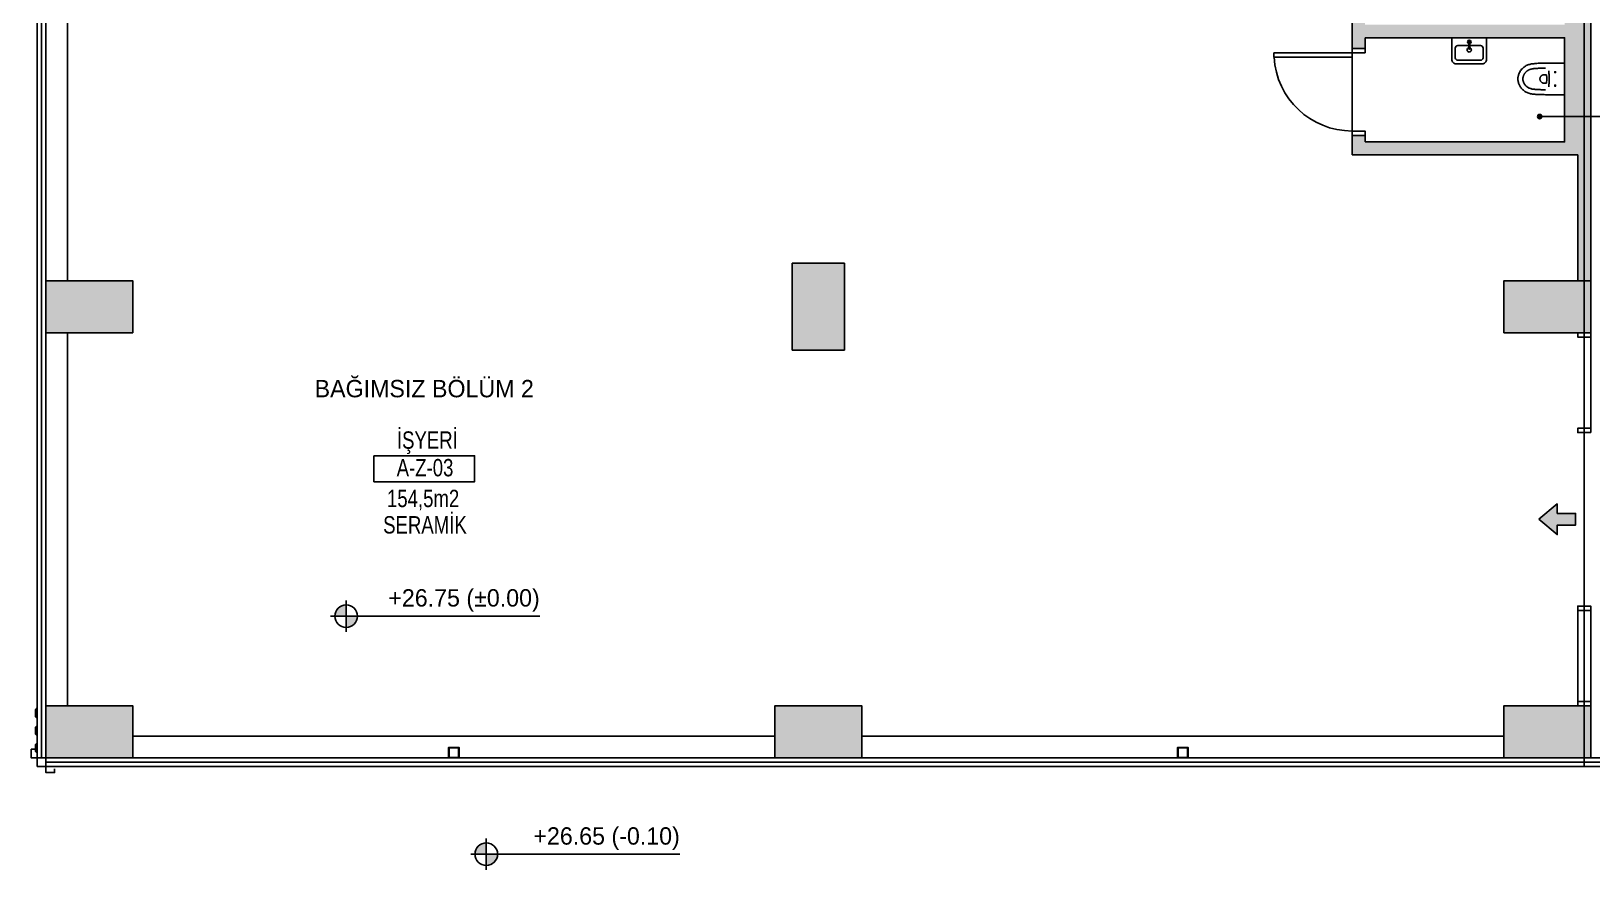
# Model space of a CAD drawing. Header units: centimetres. Extents: x -277999 to 283551, y -705288 to -693449.
# Drawn here: x 259930 to 261728, y -700184 to -699218 of the extents above; entities that cross this region are included whole.
import ezdxf
from ezdxf.enums import TextEntityAlignment as Align

# ---------------------------------------------------------------- set-up
doc = ezdxf.new("R2010")
doc.units = ezdxf.units.CM
doc.layers.add('A-DOOR', color=193, linetype='Continuous')
doc.layers.add('MKDU0', color=8, linetype='Continuous')

msp = doc.modelspace()

# ---------------------------------------------------------------- hatches: boundary and pattern name
at = {"layer": 'MKDU0'}
h = msp.add_hatch(dxfattribs=at)
h.set_pattern_fill('ANSI33')
h.paths.add_polyline_path([(260866.6, -698635.4), (260806.6, -698635.4), (260806.6, -698535.4), (260866.6, -698535.4), (260866.6, -698635.4)])
h.paths.add_polyline_path([(259946.6, -698615.4), (259946.6, -698555.4), (260046.6, -698555.4), (260046.6, -698615.4), (259946.6, -698615.4)])
h.paths.add_polyline_path([(261626.6, -698615.4), (261626.6, -698555.4), (261726.6, -698555.4), (261726.6, -698615.4), (261626.6, -698615.4)])
h.paths.add_polyline_path([(260866.6, -699585.4), (260806.6, -699585.4), (260806.6, -699485.4), (260866.6, -699485.4), (260866.6, -699585.4)])
h.paths.add_polyline_path([(260866.6, -699110.4), (260806.6, -699110.4), (260806.6, -699010.4), (260866.6, -699010.4), (260866.6, -699110.4)])
h.paths.add_polyline_path([(260866.6, -697685.4), (260806.6, -697685.4), (260806.6, -697585.4), (260866.6, -697585.4), (260866.6, -697685.4)])
h.paths.add_polyline_path([(260866.6, -697210.4), (260806.6, -697210.4), (260806.6, -697110.4), (260866.6, -697110.4), (260866.6, -697210.4)])
h.paths.add_polyline_path([(260866.6, -696735.4), (260806.6, -696735.4), (260806.6, -696635.4), (260866.6, -696635.4), (260866.6, -696735.4)])
h.paths.add_polyline_path([(260866.6, -695785.4), (260806.6, -695785.4), (260806.6, -695685.4), (260866.6, -695685.4), (260866.6, -695785.4)])
h.paths.add_polyline_path([(260866.6, -695310.4), (260806.6, -695310.4), (260806.6, -695210.4), (260866.6, -695210.4), (260866.6, -695310.4)])
h.paths.add_polyline_path([(260866.6, -694835.4), (260806.6, -694835.4), (260806.6, -694735.4), (260866.6, -694735.4), (260866.6, -694835.4)])
h.paths.add_polyline_path([(259946.6, -700055.4), (259946.6, -699995.4), (260046.6, -699995.4), (260046.6, -700055.4), (259946.6, -700055.4)])
h.paths.add_polyline_path([(260786.6, -700055.4), (260786.6, -699995.4), (260886.6, -699995.4), (260886.6, -700055.4), (260786.6, -700055.4)])
h.paths.add_polyline_path([(261626.6, -700055.4), (261626.6, -699995.4), (261726.6, -699995.4), (261726.6, -700055.4), (261626.6, -700055.4)])
h.paths.add_polyline_path([(259946.6, -699565.4), (259946.6, -699505.4), (260046.6, -699505.4), (260046.6, -699565.4), (259946.6, -699565.4)])
h.paths.add_polyline_path([(261626.6, -699565.4), (261626.6, -699505.4), (261726.6, -699505.4), (261726.6, -699565.4), (261626.6, -699565.4)])
h.paths.add_polyline_path([(259946.6, -699090.4), (259946.6, -699030.4), (260046.6, -699030.4), (260046.6, -699090.4), (259946.6, -699090.4)])
h.paths.add_polyline_path([(261626.6, -699090.4), (261626.6, -699030.4), (261726.6, -699030.4), (261726.6, -699090.4), (261626.6, -699090.4)])
h.paths.add_polyline_path([(259946.6, -698140.4), (259946.6, -698080.4), (260046.6, -698080.4), (260046.6, -698140.4), (259946.6, -698140.4)])
h.paths.add_polyline_path([(260786.6, -698140.4), (260786.6, -698080.4), (260886.6, -698080.4), (260886.6, -698140.4), (260786.6, -698140.4)])
h.paths.add_polyline_path([(261626.6, -698140.4), (261626.6, -698080.4), (261726.6, -698080.4), (261726.6, -698140.4), (261626.6, -698140.4)])
h.paths.add_polyline_path([(259946.6, -697665.4), (259946.6, -697605.4), (260046.6, -697605.4), (260046.6, -697665.4), (259946.6, -697665.4)])
h.paths.add_polyline_path([(261626.6, -697665.4), (261626.6, -697605.4), (261726.6, -697605.4), (261726.6, -697665.4), (261626.6, -697665.4)])
h.paths.add_polyline_path([(259946.6, -697190.4), (259946.6, -697130.4), (260046.6, -697130.4), (260046.6, -697190.4), (259946.6, -697190.4)])
h.paths.add_polyline_path([(261626.6, -697190.4), (261626.6, -697130.4), (261726.6, -697130.4), (261726.6, -697190.4), (261626.6, -697190.4)])
h.paths.add_polyline_path([(259946.6, -696715.4), (259946.6, -696655.4), (260046.6, -696655.4), (260046.6, -696715.4), (259946.6, -696715.4)])
h.paths.add_polyline_path([(261626.6, -696715.4), (261626.6, -696655.4), (261726.6, -696655.4), (261726.6, -696715.4), (261626.6, -696715.4)])
h.paths.add_polyline_path([(259946.6, -696240.4), (259946.6, -696180.4), (260046.6, -696180.4), (260046.6, -696240.4), (259946.6, -696240.4)])
h.paths.add_polyline_path([(260786.6, -696240.4), (260786.6, -696180.4), (260886.6, -696180.4), (260886.6, -696240.4), (260786.6, -696240.4)])
h.paths.add_polyline_path([(261626.6, -696240.4), (261626.6, -696180.4), (261726.6, -696180.4), (261726.6, -696240.4), (261626.6, -696240.4)])
h.paths.add_polyline_path([(259946.6, -695765.4), (259946.6, -695705.4), (260046.6, -695705.4), (260046.6, -695765.4), (259946.6, -695765.4)])
h.paths.add_polyline_path([(261626.6, -695765.4), (261626.6, -695705.4), (261726.6, -695705.4), (261726.6, -695765.4), (261626.6, -695765.4)])
h.paths.add_polyline_path([(259946.6, -695290.4), (259946.6, -695230.4), (260046.6, -695230.4), (260046.6, -695290.4), (259946.6, -695290.4)])
h.paths.add_polyline_path([(261626.6, -695290.4), (261626.6, -695230.4), (261726.6, -695230.4), (261726.6, -695290.4), (261626.6, -695290.4)])
h.paths.add_polyline_path([(259946.6, -694815.4), (259946.6, -694755.4), (260046.6, -694755.4), (260046.6, -694815.4), (259946.6, -694815.4)])
h.paths.add_polyline_path([(261626.6, -694815.4), (261626.6, -694755.4), (261726.6, -694755.4), (261726.6, -694815.4), (261626.6, -694815.4)])
h.paths.add_polyline_path([(259946.6, -694325.4), (259946.6, -694265.4), (260046.6, -694265.4), (260046.6, -694325.4), (259946.6, -694325.4)])
h.paths.add_polyline_path([(260786.6, -694325.4), (260786.6, -694265.4), (260886.6, -694265.4), (260886.6, -694325.4), (260786.6, -694325.4)])
h.paths.add_polyline_path([(261626.6, -694325.4), (261626.6, -694265.4), (261726.6, -694265.4), (261726.6, -694325.4), (261626.6, -694325.4)])
h = msp.add_hatch(dxfattribs=at)
h.set_pattern_fill('DASH')
h.paths.add_polyline_path([(261726.6, -699090.4), (261696.6, -699090.4), (261696.6, -699210.4), (261466.6, -699210.4), (261466.6, -699202.9), (261451.6, -699202.9), (261451.6, -699237.9), (261466.6, -699237.9), (261466.6, -699225.4), (261696.6, -699225.4), (261696.6, -699345.4), (261466.6, -699345.4), (261466.6, -699337.9), (261451.6, -699337.9), (261451.6, -699360.4), (261711.6, -699360.4), (261711.6, -699510.4), (261726.6, -699510.4), (261726.6, -699355.4), (261726.6, -699090.4)])
h = msp.add_hatch(color=8, dxfattribs=at)
h.dxf.hatch_style = 1
h.paths.add_polyline_path([(261665.3, -699316.2), (261665.5, -699315.2), (261666, -699314.4), (261666.8, -699313.9), (261667.8, -699313.7), (261668.7, -699313.9), (261669.5, -699314.4), (261670.1, -699315.2), (261670.3, -699316.2), (261670.1, -699317.1), (261669.5, -699317.9), (261668.7, -699318.5), (261667.8, -699318.7), (261666.8, -699318.5), (261666, -699317.9), (261665.5, -699317.1), (261665.3, -699316.2)])
h = msp.add_hatch(color=8, dxfattribs=at)
h.dxf.hatch_style = 1
h.paths.add_polyline_path([(261666.8, -699780.4), (261688, -699762.7), (261688, -699773.6), (261709.1, -699773.6), (261709.1, -699787.1), (261688, -699787.1), (261688, -699798.1), (261666.8, -699780.4)])
h = msp.add_hatch(color=8, dxfattribs=at)
h.dxf.hatch_style = 1
h.paths.add_polyline_path([(260292.6, -699879), (260290, -699879.2), (260287.6, -699880), (260285.4, -699881.1), (260283.4, -699882.8), (260281.8, -699884.8), (260280.6, -699887), (260279.8, -699889.4), (260279.6, -699892), (260292.6, -699892), (260292.6, -699879)])
h.paths.add_polyline_path([(260305.6, -699892), (260292.6, -699892), (260292.6, -699905), (260295.1, -699904.7), (260297.5, -699904), (260299.8, -699902.8), (260301.8, -699901.2), (260303.4, -699899.2), (260304.6, -699896.9), (260305.3, -699894.5), (260305.6, -699892)])
h = msp.add_hatch(color=8, dxfattribs=at)
h.dxf.hatch_style = 1
h.paths.add_polyline_path([(260454, -700153.4), (260451.5, -700153.6), (260449, -700154.4), (260446.8, -700155.6), (260444.8, -700157.2), (260443.2, -700159.2), (260442, -700161.4), (260441.3, -700163.8), (260441, -700166.4), (260454, -700166.4), (260454, -700153.4)])
h.paths.add_polyline_path([(260467, -700166.4), (260454, -700166.4), (260454, -700179.4), (260456.6, -700179.1), (260459, -700178.4), (260461.2, -700177.2), (260463.2, -700175.6), (260464.8, -700173.6), (260466, -700171.4), (260466.8, -700168.9), (260467, -700166.4)])

# ---------------------------------------------------------------- linework, layer by layer
at = {"layer": 'A-DOOR'}
msp.add_line((261451.6, -699332.9), (261451.6, -699242.9), dxfattribs=at)
msp.add_lwpolyline([(261451.6, -699242.9), (261361.6, -699242.9), (261361.6, -699247.9), (261451.6, -699247.9)], dxfattribs=at)
for points in [[(261466.6, -699242.9), (261466.6, -699237.9), (261451.6, -699237.9), (261451.6, -699242.9)], [(261466.6, -699337.9), (261466.6, -699332.9), (261451.6, -699332.9), (261451.6, -699337.9)]]:
    msp.add_lwpolyline(points, close=True, dxfattribs=at)
msp.add_arc((261451.6, -699242.9), 90, -176.8153, -90, dxfattribs=at)
at = {"layer": 'MKDU0', "color": 8}
for p, q in [((259936.6, -700055.4), (259936.6, -698897.9)), ((259946.6, -699505.4), (259946.6, -699090.4)), ((259971.6, -699090.4), (259971.6, -699505.4)), ((261726.6, -699090.4), (261726.6, -699360.4)), ((261451.6, -699237.9), (261451.6, -699202.9)), ((261466.6, -699237.9), (261466.6, -699225.4)), ((261466.6, -699237.9), (261451.6, -699237.9)), ((261570.6, -699248.4), (261570.6, -699237.4)), ((261573.6, -699234.4), (261586.2, -699234.4)), ((261587.2, -699234.4), (261599.6, -699234.4)), ((261602.6, -699237.4), (261602.6, -699248.4)), ((261599.6, -699251.4), (261573.6, -699251.4)), ((261451.6, -699360.4), (261451.6, -699337.9)), ((261466.6, -699337.9), (261451.6, -699337.9)), ((261466.6, -699345.4), (261466.6, -699337.9)), ((259946.6, -700055.4), (259946.6, -699565.4)), ((259971.6, -699565.4), (259971.6, -699995.4)), ((261726.6, -699680.4), (261726.6, -699570.4)), ((260292.6, -699874), (260292.6, -699910)), ((260274.6, -699892), (260515.6, -699892)), ((261726.6, -699990.4), (261726.6, -699880.4)), ((260046.6, -700055.4), (260046.6, -700030.4)), ((260046.6, -700030.4), (260786.6, -700030.4)), ((260886.6, -700030.4), (261626.6, -700030.4)), ((262383.1, -700055.4), (259946.6, -700055.4)), ((262383.1, -700065.4), (259946.6, -700065.4)), ((260454, -700148.4), (260454, -700184.4)), ((260436, -700166.4), (260677, -700166.4))]:
    msp.add_line(p, q, dxfattribs=at)
at = {"layer": 'MKDU0'}
for p, q in [((261643.8, -699267.3), (261643.5, -699268.1)), ((261644.2, -699266.4), (261643.8, -699267.3)), ((261644.5, -699265.6), (261644.2, -699266.4)), ((261644.9, -699264.9), (261644.5, -699265.6)), ((261645.4, -699264.1), (261644.9, -699264.9)), ((261645.9, -699263.3), (261645.4, -699264.1)), ((261646.4, -699262.6), (261645.9, -699263.3)), ((261647, -699261.8), (261646.4, -699262.6)), ((261647.6, -699261.1), (261647, -699261.8)), ((261648.3, -699260.5), (261647.6, -699261.1)), ((261649, -699259.8), (261648.3, -699260.5)), ((261649.8, -699259.2), (261649, -699259.8)), ((261650.6, -699258.6), (261649.8, -699259.2)), ((261649.9, -699267.7), (261650.1, -699267.4)), ((261650.1, -699267.4), (261650.3, -699267.1)), ((261650.3, -699267.1), (261650.4, -699266.8)), ((261650.4, -699266.8), (261650.6, -699266.5)), ((261651.4, -699258.1), (261650.6, -699258.6)), ((261650.6, -699266.5), (261650.9, -699266.2)), ((261650.9, -699266.2), (261651.1, -699265.9)), ((261651.1, -699265.9), (261651.3, -699265.6)), ((261651.3, -699265.6), (261651.5, -699265.4)), ((261652.3, -699257.6), (261651.4, -699258.1)), ((261651.5, -699265.4), (261651.7, -699265.1)), ((261651.7, -699265.1), (261652, -699264.9)), ((261652, -699264.9), (261652.2, -699264.6)), ((261652.2, -699264.6), (261652.4, -699264.4)), ((261653.3, -699257.1), (261652.3, -699257.6)), ((261652.4, -699264.4), (261652.7, -699264.2)), ((261652.7, -699264.2), (261652.9, -699264)), ((261652.9, -699264), (261653.1, -699263.8)), ((261653.1, -699263.8), (261653.4, -699263.6)), ((261654.2, -699256.7), (261653.3, -699257.1)), ((261653.4, -699263.6), (261653.6, -699263.4)), ((261653.6, -699263.4), (261653.9, -699263.3)), ((261653.9, -699263.3), (261654.1, -699263.1)), ((261654.1, -699263.1), (261654.4, -699263)), ((261655.3, -699256.4), (261654.2, -699256.7)), ((261654.4, -699263), (261654.7, -699262.8)), ((261654.7, -699262.8), (261654.9, -699262.7)), ((261654.9, -699262.7), (261655.2, -699262.5)), ((261655.2, -699262.5), (261655.5, -699262.4)), ((261656.3, -699256.1), (261655.3, -699256.4)), ((261655.5, -699262.4), (261655.8, -699262.3)), ((261655.8, -699262.3), (261656.1, -699262.1)), ((261656.1, -699262.1), (261656.5, -699262)), ((261657.4, -699255.8), (261656.3, -699256.1)), ((261656.5, -699262), (261656.8, -699261.9)), ((261656.8, -699261.9), (261657.2, -699261.8)), ((261657.2, -699261.8), (261657.6, -699261.7)), ((261658.5, -699255.6), (261657.4, -699255.8)), ((261657.6, -699261.7), (261658, -699261.6)), ((261658, -699261.6), (261658.4, -699261.5)), ((261658.4, -699261.5), (261658.9, -699261.4)), ((261659.7, -699255.4), (261658.5, -699255.6)), ((261658.9, -699261.4), (261659.4, -699261.3)), ((261659.4, -699261.3), (261659.9, -699261.2)), ((261660.9, -699255.3), (261659.7, -699255.4)), ((261659.9, -699261.2), (261660.4, -699261.1)), ((261660.4, -699261.1), (261660.9, -699261)), ((261662.1, -699255.2), (261660.9, -699255.3)), ((261660.9, -699261), (261661.5, -699261)), ((261661.5, -699261), (261662.1, -699260.9)), ((261663.3, -699255.1), (261662.1, -699255.2)), ((261662.1, -699260.9), (261662.7, -699260.8)), ((261662.7, -699260.8), (261663.4, -699260.8)), ((261664.6, -699255), (261663.3, -699255.1)), ((261663.4, -699260.8), (261664, -699260.7)), ((261664, -699260.7), (261664.7, -699260.7)), ((261665.9, -699254.9), (261664.6, -699255)), ((261664.7, -699260.7), (261665.5, -699260.7)), ((261665.5, -699260.7), (261666.2, -699260.6)), ((261667.2, -699254.9), (261665.9, -699254.9)), ((261666.2, -699260.6), (261667, -699260.6)), ((261667, -699260.6), (261667.8, -699260.6)), ((261668.6, -699254.8), (261667.2, -699254.9)), ((261667.8, -699260.6), (261668.7, -699260.5)), ((261670, -699254.8), (261668.6, -699254.8)), ((261668.7, -699260.5), (261669.6, -699260.5)), ((261669.6, -699260.5), (261670.5, -699260.5)), ((261671.4, -699254.7), (261670, -699254.8)), ((261670.5, -699260.5), (261671.4, -699260.5)), ((261672.9, -699254.7), (261671.4, -699254.7)), ((261671.4, -699260.5), (261672.4, -699260.5)), ((261672.4, -699260.5), (261673.4, -699260.5)), ((261674.4, -699254.7), (261672.9, -699254.7)), ((261673.4, -699260.5), (261674.4, -699260.4)), ((261676, -699254.7), (261674.4, -699254.7)), ((261679.2, -699254.7), (261676, -699254.7)), ((261678.2, -699263.7), (261678.3, -699264.7)), ((261678.3, -699264.7), (261678.4, -699265.7)), ((261678.4, -699265.7), (261678.5, -699266.8)), ((261678.5, -699266.8), (261678.6, -699267.8)), ((261684.5, -699254.7), (261679.2, -699254.7)), ((261684.4, -699265.1), (261687, -699265.1)), ((261696.6, -699254.6), (261684.5, -699254.7)), ((261685.7, -699266.4), (261685.7, -699263.9)), ((261696.6, -699254.6), (261696.6, -699291.1)), ((261642.8, -699271.4), (261642.7, -699272.2)), ((261642.7, -699272.2), (261642.7, -699272.9)), ((261642.7, -699272.9), (261642.7, -699273.6)), ((261642.7, -699273.6), (261642.8, -699274.4)), ((261642.9, -699270.5), (261642.8, -699271.4)), ((261642.8, -699274.4), (261642.9, -699275.2)), ((261643.1, -699269.7), (261642.9, -699270.5)), ((261642.9, -699275.2), (261643.1, -699276)), ((261643.3, -699268.9), (261643.1, -699269.7)), ((261643.1, -699276), (261643.3, -699276.9)), ((261643.5, -699268.1), (261643.3, -699268.9)), ((261643.3, -699276.9), (261643.5, -699277.7)), ((261643.5, -699277.7), (261643.8, -699278.5)), ((261643.8, -699278.5), (261644.2, -699279.3)), ((261644.2, -699279.3), (261644.5, -699280.1)), ((261644.5, -699280.1), (261644.9, -699280.9)), ((261644.9, -699280.9), (261645.4, -699281.7)), ((261645.4, -699281.7), (261645.9, -699282.4)), ((261645.9, -699282.4), (261646.4, -699283.2)), ((261646.4, -699283.2), (261647, -699283.9)), ((261647, -699283.9), (261647.6, -699284.6)), ((261647.6, -699284.6), (261648.3, -699285.3)), ((261648.3, -699285.3), (261649, -699286)), ((261648.4, -699271.9), (261648.5, -699271.7)), ((261648.4, -699272.2), (261648.4, -699271.9)), ((261648.4, -699272.4), (261648.4, -699272.2)), ((261648.4, -699272.7), (261648.4, -699272.4)), ((261648.4, -699272.9), (261648.4, -699272.7)), ((261648.4, -699273.4), (261648.4, -699272.9)), ((261648.5, -699273.9), (261648.4, -699273.4)), ((261648.5, -699271.4), (261648.6, -699271.1)), ((261648.5, -699271.7), (261648.5, -699271.4)), ((261648.5, -699274.4), (261648.5, -699273.9)), ((261648.7, -699275), (261648.5, -699274.4)), ((261648.6, -699270.8), (261648.7, -699270.5)), ((261648.6, -699271.1), (261648.6, -699270.8)), ((261648.7, -699270.5), (261648.8, -699270.2)), ((261648.8, -699275.5), (261648.7, -699275)), ((261648.8, -699270.2), (261648.9, -699269.9)), ((261649, -699276.1), (261648.8, -699275.5)), ((261648.9, -699269.9), (261649, -699269.6)), ((261649, -699269.6), (261649.1, -699269.3)), ((261649.2, -699276.6), (261649, -699276.1)), ((261649.1, -699269.3), (261649.3, -699269)), ((261649.4, -699277.2), (261649.2, -699276.6)), ((261649.3, -699269), (261649.4, -699268.6)), ((261649.4, -699268.6), (261649.6, -699268.3)), ((261649.7, -699277.7), (261649.4, -699277.2)), ((261649.6, -699268.3), (261649.7, -699268)), ((261649.7, -699268), (261649.9, -699267.7)), ((261650, -699278.3), (261649.7, -699277.7)), ((261650.3, -699278.8), (261650, -699278.3)), ((261650.7, -699279.4), (261650.3, -699278.8)), ((261651.1, -699279.9), (261650.7, -699279.4)), ((261651.5, -699280.4), (261651.1, -699279.9)), ((261651.9, -699280.9), (261651.5, -699280.4)), ((261652.4, -699281.3), (261651.9, -699280.9)), ((261652.9, -699281.8), (261652.4, -699281.3)), ((261653.4, -699282.2), (261652.9, -699281.8)), ((261653.9, -699282.5), (261653.4, -699282.2)), ((261654.5, -699282.9), (261653.9, -699282.5)), ((261655.1, -699283.2), (261654.5, -699282.9)), ((261655.7, -699283.5), (261655.1, -699283.2)), ((261656.3, -699283.7), (261655.7, -699283.5)), ((261657, -699283.9), (261656.3, -699283.7)), ((261657.7, -699284.1), (261657, -699283.9)), ((261658.4, -699284.3), (261657.7, -699284.1)), ((261659.2, -699284.5), (261658.4, -699284.3)), ((261660, -699284.6), (261659.2, -699284.5)), ((261660.9, -699284.7), (261660, -699284.6)), ((261661.7, -699284.8), (261660.9, -699284.7)), ((261662.6, -699284.9), (261661.7, -699284.8)), ((261663.6, -699285), (261662.6, -699284.9)), ((261664.5, -699285.1), (261663.6, -699285)), ((261665.4, -699285.1), (261664.5, -699285.1)), ((261666.4, -699285.2), (261665.4, -699285.1)), ((261667.4, -699285.2), (261666.4, -699285.2)), ((261668.5, -699285.2), (261667.4, -699285.2)), ((261668.1, -699272.2), (261668.2, -699271.9)), ((261668.1, -699272.5), (261668.1, -699272.2)), ((261668.1, -699272.9), (261668.1, -699272.5)), ((261668.1, -699272.9), (261668.1, -699273.2)), ((261668.1, -699273.2), (261668.1, -699273.5)), ((261668.1, -699273.5), (261668.2, -699273.9)), ((261668.2, -699271.9), (261668.3, -699271.6)), ((261668.2, -699273.9), (261668.3, -699274.2)), ((261668.3, -699271.6), (261668.4, -699271.3)), ((261668.3, -699274.2), (261668.4, -699274.5)), ((261668.4, -699271.3), (261668.5, -699270.9)), ((261668.4, -699274.5), (261668.5, -699274.8)), ((261668.5, -699270.9), (261668.6, -699270.6)), ((261668.5, -699274.8), (261668.6, -699275.1)), ((261669.6, -699285.3), (261668.5, -699285.2)), ((261668.6, -699270.6), (261668.8, -699270.4)), ((261668.6, -699275.1), (261668.8, -699275.4)), ((261668.8, -699270.4), (261669, -699270.1)), ((261668.8, -699275.4), (261669, -699275.7)), ((261669, -699270.1), (261669.2, -699269.8)), ((261669, -699275.7), (261669.2, -699275.9)), ((261669.2, -699269.8), (261669.4, -699269.6)), ((261669.2, -699275.9), (261669.4, -699276.2)), ((261669.4, -699269.6), (261669.6, -699269.3)), ((261669.4, -699276.2), (261669.6, -699276.4)), ((261669.6, -699269.3), (261669.9, -699269.1)), ((261669.6, -699276.4), (261669.9, -699276.6)), ((261670.7, -699285.3), (261669.6, -699285.3)), ((261669.9, -699269.1), (261670.1, -699268.9)), ((261669.9, -699276.6), (261670.1, -699276.8)), ((261670.1, -699268.9), (261670.4, -699268.8)), ((261670.1, -699276.8), (261670.4, -699277)), ((261670.4, -699268.8), (261670.7, -699268.6)), ((261670.4, -699277), (261670.7, -699277.2)), ((261670.7, -699268.6), (261671, -699268.4)), ((261670.7, -699277.2), (261671, -699277.3)), ((261671.9, -699285.3), (261670.7, -699285.3)), ((261671, -699268.4), (261671.3, -699268.3)), ((261671, -699277.3), (261671.3, -699277.5)), ((261671.3, -699268.3), (261671.6, -699268.2)), ((261671.3, -699277.5), (261671.6, -699277.6)), ((261671.6, -699268.2), (261672, -699268.1)), ((261671.6, -699277.6), (261672, -699277.7)), ((261673.2, -699285.3), (261671.9, -699285.3)), ((261672, -699268.1), (261672.3, -699268.1)), ((261672, -699277.7), (261672.4, -699277.7)), ((261672.3, -699268.1), (261672.7, -699268)), ((261672.4, -699277.7), (261672.7, -699277.7)), ((261672.7, -699268), (261673.1, -699268)), ((261672.7, -699277.7), (261673.1, -699277.8)), ((261673.1, -699268), (261675.8, -699268)), ((261673.1, -699277.8), (261675.8, -699277.7)), ((261674.4, -699285.3), (261673.2, -699285.3)), ((261675.8, -699269), (261675.8, -699268)), ((261675.8, -699269), (261675.9, -699270.8)), ((261675.9, -699274.6), (261675.8, -699276.3)), ((261675.8, -699276.3), (261675.8, -699276.7)), ((261675.8, -699276.7), (261675.8, -699277.7)), ((261675.9, -699270.8), (261675.9, -699272.5)), ((261675.9, -699272.5), (261675.9, -699274.6)), ((261678.3, -699281), (261678.2, -699282.1)), ((261678.4, -699280), (261678.3, -699281)), ((261678.5, -699279), (261678.4, -699280)), ((261678.6, -699278), (261678.5, -699279)), ((261678.6, -699267.8), (261678.6, -699268.8)), ((261678.6, -699268.8), (261678.7, -699269.8)), ((261678.7, -699275.9), (261678.6, -699277)), ((261678.6, -699277), (261678.6, -699278)), ((261678.7, -699269.8), (261678.7, -699270.8)), ((261678.7, -699270.8), (261678.7, -699271.9)), ((261678.7, -699271.9), (261678.7, -699272.9)), ((261678.7, -699272.9), (261678.7, -699273.9)), ((261678.7, -699273.9), (261678.7, -699274.9)), ((261678.7, -699274.9), (261678.7, -699275.9)), ((261684.4, -699280.6), (261687, -699280.6)), ((261685.7, -699281.9), (261685.7, -699279.4)), ((261649, -699286), (261649.8, -699286.6)), ((261649.8, -699286.6), (261650.6, -699287.2)), ((261650.6, -699287.2), (261651.4, -699287.7)), ((261651.4, -699287.7), (261652.3, -699288.2)), ((261652.3, -699288.2), (261653.3, -699288.6)), ((261653.3, -699288.6), (261654.2, -699289)), ((261654.2, -699289), (261655.3, -699289.4)), ((261655.3, -699289.4), (261656.3, -699289.7)), ((261656.3, -699289.7), (261657.4, -699289.9)), ((261657.4, -699289.9), (261658.5, -699290.2)), ((261658.5, -699290.2), (261659.7, -699290.3)), ((261659.7, -699290.3), (261660.9, -699290.5)), ((261660.9, -699290.5), (261662.1, -699290.6)), ((261662.1, -699290.6), (261663.3, -699290.7)), ((261663.3, -699290.7), (261664.6, -699290.8)), ((261664.6, -699290.8), (261665.9, -699290.9)), ((261665.9, -699290.9), (261667.2, -699290.9)), ((261667.2, -699290.9), (261668.6, -699291)), ((261668.6, -699291), (261670, -699291)), ((261670, -699291), (261671.4, -699291)), ((261671.4, -699291), (261672.9, -699291)), ((261672.9, -699291), (261674.4, -699291.1)), ((261674.4, -699291.1), (261676, -699291.1)), ((261676, -699291.1), (261679.2, -699291.1)), ((261679.2, -699291.1), (261682.7, -699291.1)), ((261682.7, -699291.1), (261696.6, -699291.1))]:
    msp.add_line(p, q, dxfattribs=at)
at = {"layer": 'MKDU0', "color": 8}
for points in [[(261719.1, -700065.4), (261719.1, -698155.4), (279841.6, -698155.4), (279841.6, -698592.9), (272886.6, -698592.9), (272886.4, -700065.4), (272624.1, -700065.4), (272624.1, -698592.9), (267186.6, -698592.9), (267186.6, -700065.4), (265386.6, -700065.4), (265386.6, -698592.9), (262086.6, -698592.9), (262086.6, -700065.4)], [(259936.6, -700065.4), (261719.1, -700065.4), (261719.1, -699082.9), (259936.6, -699082.9)], [(260866.6, -699585.4), (260806.6, -699585.4), (260806.6, -699485.4), (260866.6, -699485.4)], [(259946.6, -699565.4), (259946.6, -699505.4), (260046.6, -699505.4), (260046.6, -699565.4)], [(261626.6, -699565.4), (261626.6, -699505.4), (261726.6, -699505.4), (261726.6, -699565.4)], [(261726.6, -699570.4), (261726.6, -699565.4), (261711.6, -699565.4), (261711.6, -699570.4)], [(261726.6, -699680.4), (261726.6, -699675.4), (261711.6, -699675.4), (261711.6, -699680.4)], [(261666.8, -699780.4), (261688, -699762.7), (261688, -699773.6), (261709.1, -699773.6), (261709.1, -699787.1), (261688, -699787.1), (261688, -699798.1)], [(261726.6, -699885.4), (261726.6, -699880.4), (261711.6, -699880.4), (261711.6, -699885.4)], [(259946.6, -700055.4), (259946.6, -699995.4), (260046.6, -699995.4), (260046.6, -700055.4)], [(260786.6, -700055.4), (260786.6, -699995.4), (260886.6, -699995.4), (260886.6, -700055.4)], [(261626.6, -700055.4), (261626.6, -699995.4), (261726.6, -699995.4), (261726.6, -700055.4)], [(261726.6, -699995.4), (261726.6, -699990.4), (261711.6, -699990.4), (261711.6, -699995.4)], [(260410.6, -700055.4), (260422.6, -700055.4), (260422.6, -700043.4), (260410.6, -700043.4)], [(260411.1, -700054.9), (260422.1, -700054.9), (260422.1, -700043.9), (260411.1, -700043.9)], [(261250.6, -700055.4), (261262.6, -700055.4), (261262.6, -700043.4), (261250.6, -700043.4)], [(261251.1, -700054.9), (261262.1, -700054.9), (261262.1, -700043.9), (261251.1, -700043.9)]]:
    msp.add_lwpolyline(points, close=True, dxfattribs=at)
for points in [[(259941.6, -700055.4), (259941.6, -698897.9)], [(261466.6, -699225.4), (261696.6, -699225.4), (261696.6, -699345.4), (261466.6, -699345.4)], [(261819, -699316.2), (261670.3, -699316.2)], [(261451.6, -699360.4), (261711.6, -699360.4), (261711.6, -699505.4)], [(261726.6, -699360.4), (261726.6, -699505.4)], [(261711.6, -699990.4), (261711.6, -699880.4)], [(259936.6, -700055.4), (259936.6, -700049.9), (259934.6, -700047.9), (259934.6, -700039.9), (259936.6, -700037.9), (259936.6, -700029.9), (259934.6, -700027.9), (259934.6, -700019.9), (259936.6, -700017.9), (259936.6, -700009.9), (259934.6, -700007.9), (259934.6, -699999.9), (259936.6, -699997.9)], [(259946.6, -700055.4), (259929.6, -700055.4), (259929.6, -700045.4), (259934.1, -700045.4)], [(259946.6, -700055.4), (259936.6, -700055.4)], [(259946.6, -700055.4), (259946.6, -700072.4), (259956.6, -700072.4), (259956.6, -700067.9)], [(262383.1, -700060.4), (259946.6, -700060.4)]]:
    msp.add_lwpolyline(points, dxfattribs=at)
for points in [[(261606.6, -699225.4), (261606.6, -699250.4, -0.414214), (261601.6, -699255.4), (261571.6, -699255.4, -0.414214), (261566.6, -699250.4), (261566.6, -699225.4)], [(261587.2, -699230.2), (261587.2, -699238.2, -1), (261586.2, -699238.2), (261586.2, -699230.2, -1)]]:
    msp.add_lwpolyline(points, format="xyb", close=True, dxfattribs=at)
at = {"layer": 'MKDU0'}
msp.add_lwpolyline([(260324.5, -699707.1), (260440.5, -699707.1), (260440.5, -699737.1), (260324.5, -699737.1)], close=True, dxfattribs=at)
at = {"layer": 'MKDU0', "color": 8}
for centre, radius in [((261667.8, -699316.2), 2.5), ((260292.6, -699892), 13), ((260454, -700166.4), 13)]:
    msp.add_circle(centre, radius, dxfattribs=at)
for centre, radius, start, end in [((261586.7, -699230.2), 2, 284.4775, 255.5225), ((261573.6, -699237.4), 3, 90, 180), ((261573.6, -699248.4), 3, 180, 270), ((261586.6, -699239.4), 2.5, 100.0676, 76.9859), ((261599.6, -699237.4), 3, 0, 90), ((261599.6, -699248.4), 3, 270, 0)]:
    msp.add_arc(centre, radius, start, end, dxfattribs=at)

# ---------------------------------------------------------------- texts
at = {"layer": 'MKDU0', "width": 0.8}
for s, p in [('İŞYERİ', (260386.1, -699699.1)), ('A-Z-03', (260383.4, -699730.9)), ('154,5m2', (260381.2, -699766.4)), ('SERAMİK', (260383.3, -699796.8))]:
    msp.add_text(s, height=20, dxfattribs=at).set_placement(p, align=Align.CENTER)
at = {"layer": 'MKDU0', "color": 8, "char_height": 20}
for s, insert, attachment_point in [('BAĞIMSIZ BÖLÜM 2', (260382.5, -699619.8), 2), ('+26.75 (±0.00)', (260515.6, -699887), 9), ('+26.65 (-0.10)', (260677, -700161.4), 9)]:
    msp.add_mtext(s, dxfattribs=dict(at, insert=insert, attachment_point=attachment_point))

doc.saveas('drawing.dxf')
